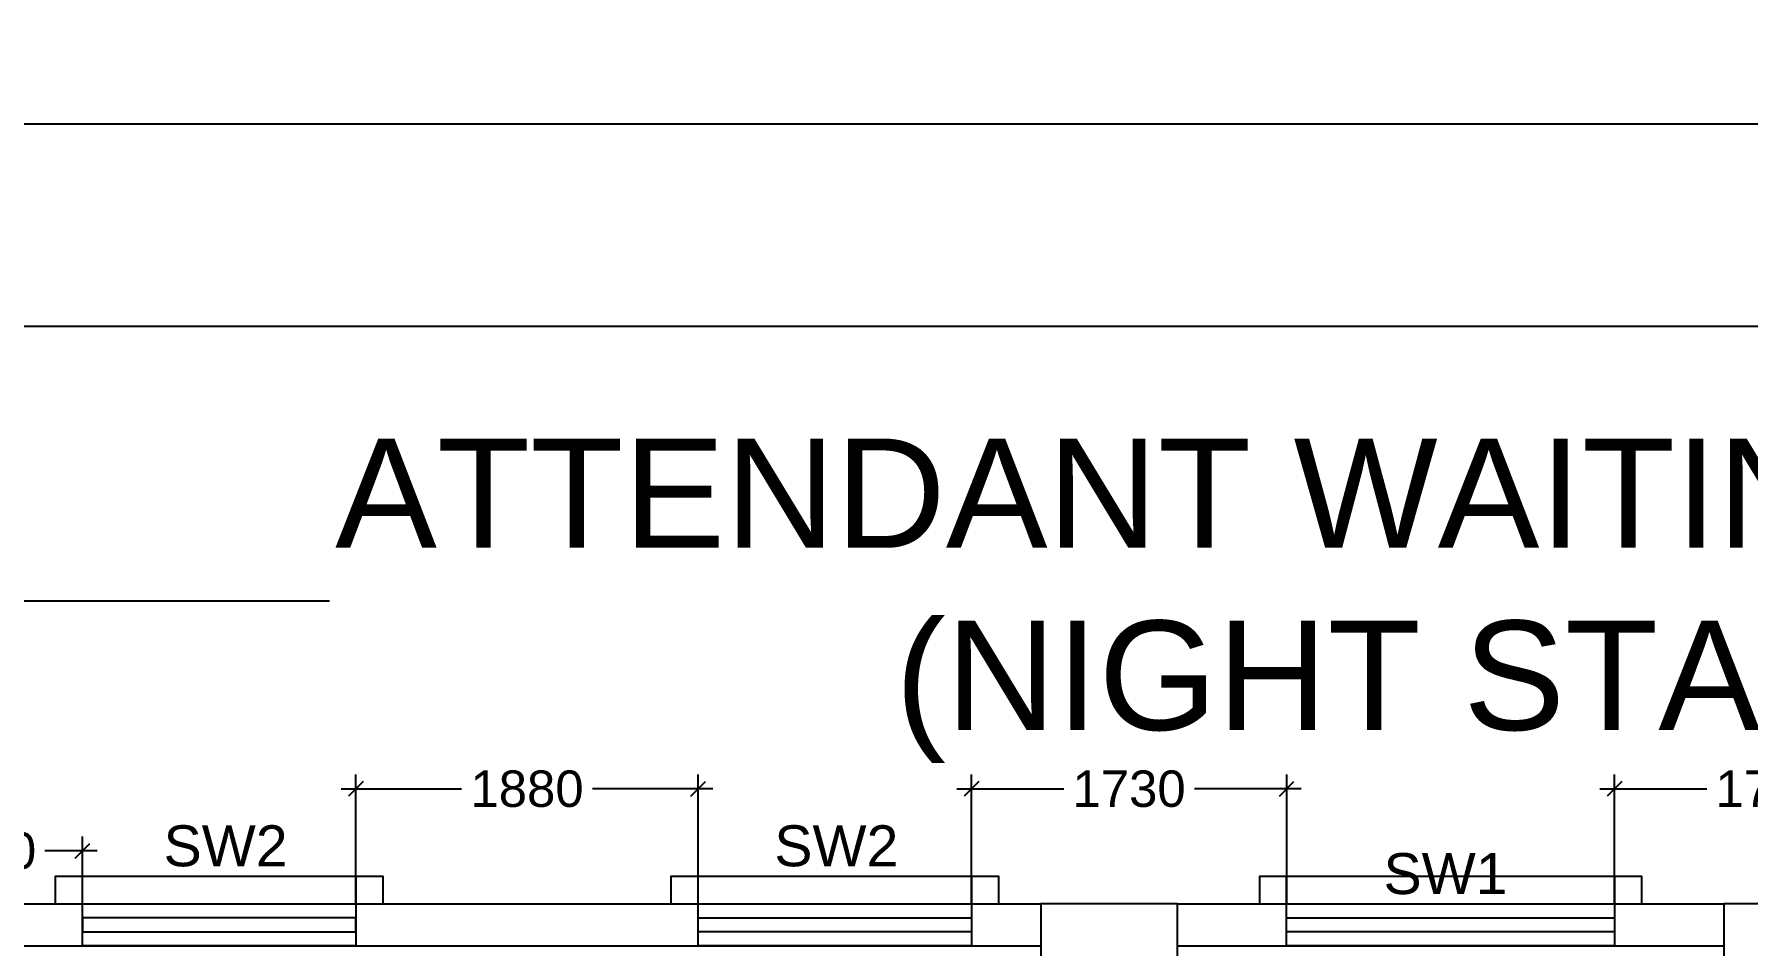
# Model space of a CAD drawing. Extents: x 7620542 to 7843793, y -6476226 to -6093835.
# Drawn here: x 7642264 to 7651670, y -6337245 to -6332241 of the extents above; entities that cross this region are included whole.
import ezdxf
from ezdxf.enums import TextEntityAlignment as Align

# ---------------------------------------------------------------- set-up
doc = ezdxf.new("R2010")
doc.units = 0
doc.header["$LTSCALE"] = 600
doc.header["$MEASUREMENT"] = 0
doc.header["$PDMODE"] = 35
doc.layers.get('0').update_dxf_attribs({"linetype": 'CONTINUOUS'})
doc.layers.get('Defpoints').update_dxf_attribs({"linetype": 'CONTINUOUS'})
for name, color, linetype in [('DIM', 8, 'CONTINUOUS'), ('DIM-TEXT', 8, 'CONTINUOUS'), ('Ele Proje.', 7, 'CONTINUOUS'), ('Fixed Glass', 171, 'CONTINUOUS'), ('joinery', 7, 'CONTINUOUS'), ('LA-column', 3, 'CONTINUOUS'), ('Walls', 7, 'CONTINUOUS'), ('WIN', 151, 'CONTINUOUS'), ('Working Dim', 5, 'CONTINUOUS')]:
    doc.layers.add(name, color=color, linetype=linetype)
doc.styles.add('ari', font='arial.ttf')
doc.styles.add('RT', font='romant.shx')
doc.styles.get("Standard").update_dxf_attribs({"font": 'romans.shx'})
doc.dimstyles.new('int. dim', dxfattribs={"dimtxt": 450, "dimasz": 80, "dimexe": 80, "dimexo": 0, "dimgap": 70, "dimtad": 0, "dimdec": 0, "dimzin": 12, "dimdsep": 46, "dimtxsty": 'ari', "dimblk": 'OBLIQUE', "dimcen": 2, "dimdle": 80, "dimclrd": 256, "dimclre": 256, "dimclrt": 6, "dimadec": 0, "dimazin": 0, "dimtfac": 1, "dimtdec": 0, "dimtix": 1, "dimtmove": 2, "dimatfit": 3, "dimfxl": 1, "dimtolj": 1, "dimtzin": 0, "dimlwd": -1, "dimlwe": -1, "dimarcsym": 0})
doc.dimstyles.new('STANDARD$0', dxfattribs={"dimscale": 0, "dimtxt": 150, "dimasz": 125, "dimexe": 0.75, "dimexo": 1, "dimgap": 25, "dimtad": 1, "dimdec": 0, "dimdsep": 46, "dimtxsty": 'Standard', "dimblk1": 'DOT', "dimblk2": 'DOT', "dimsah": 1, "dimcen": 2.5, "dimclrd": 1, "dimclre": 1, "dimclrt": 3, "dimadec": 0, "dimazin": 0, "dimtfac": 1, "dimtdec": 0, "dimtmove": 0, "dimatfit": 3, "dimldrblk": 'DOT', "dimfxl": 1, "dimtolj": 1, "dimtzin": 0, "dimarcsym": 0})
doc.dimstyles.new('TEXT', dxfattribs={"dimscale": 0, "dimtxt": 600, "dimasz": 300, "dimexe": 300, "dimexo": 30, "dimgap": 50, "dimtad": 0, "dimdec": 0, "dimzin": 0, "dimdsep": 46, "dimtxsty": 'RT', "dimblk": 'OBLIQUE', "dimcen": 0.09, "dimdle": 300, "dimclrd": 256, "dimclre": 256, "dimclrt": 170, "dimadec": 0, "dimazin": 0, "dimtfac": 1, "dimtdec": 0, "dimtofl": 0, "dimtmove": 2, "dimatfit": 3, "dimfxl": 1, "dimfrac": 2, "dimtolj": 1, "dimtzin": 0, "dimlwd": -1, "dimlwe": -1, "dimarcsym": 0})

# ---------------------------------------------------------------- blocks, each defined once
blk = doc.blocks.new('_Oblique')
at = {"color": 0, "linetype": 'ByBlock', "lineweight": -2}
blk.add_line((-0.5, -0.5), (0.5, 0.5), dxfattribs=at)
blk = doc.blocks.new('*D537')
at = {"layer": 'Defpoints', "color": 0, "transparency": 16777216}
for p in [(7650939.1, -6336384.5), (7650939.1, -6337015.4, 47.4), (7652669, -6337015.4, 42.2)]:
    blk.add_point(p, dxfattribs=at)
at = {"layer": 'Working Dim', "transparency": 16777216}
for p, q in [((7650939.1, -6337015.4), (7650939.1, -6336304.5)), ((7652669, -6337015.4), (7652669, -6336304.5)), ((7650859.1, -6336384.5), (7651445.1, -6336384.5)), ((7652749, -6336384.5), (7652162.9, -6336384.5))]:
    blk.add_line(p, q, dxfattribs=at)
at = {"layer": 'Working Dim', "transparency": 16777216, "xscale": 80, "yscale": 80, "zscale": 80, "rotation": 180}
blk.add_blockref('_Oblique', (7650939.1, -6336384.5), dxfattribs=at)
at = {"layer": 'Working Dim', "transparency": 16777216, "xscale": 80, "yscale": 80, "zscale": 80}
blk.add_blockref('_Oblique', (7652669, -6336384.5), dxfattribs=at)
at = {"layer": 'Working Dim', "color": 6, "transparency": 16777216, "insert": (7651804, -6336384.5), "char_height": 200, "attachment_point": 5, "style": 'ari'}
blk.add_mtext('\\A1;1730', dxfattribs=at)
blk = doc.blocks.new('*D538')
at = {"layer": 'Defpoints', "color": 0, "transparency": 16777216}
for p in [(7647409, -6336384.5), (7647409, -6337015.4, 47.4), (7649139.1, -6337015.4, 47.4)]:
    blk.add_point(p, dxfattribs=at)
at = {"layer": 'Working Dim', "transparency": 16777216}
for p, q in [((7647409, -6337015.4), (7647409, -6336304.5)), ((7649139.1, -6337015.4), (7649139.1, -6336304.5)), ((7647329, -6336384.5), (7647915.1, -6336384.5)), ((7649219.1, -6336384.5), (7648632.9, -6336384.5))]:
    blk.add_line(p, q, dxfattribs=at)
at = {"layer": 'Working Dim', "transparency": 16777216, "xscale": 80, "yscale": 80, "zscale": 80, "rotation": 180}
blk.add_blockref('_Oblique', (7647409, -6336384.5), dxfattribs=at)
at = {"layer": 'Working Dim', "transparency": 16777216, "xscale": 80, "yscale": 80, "zscale": 80}
blk.add_blockref('_Oblique', (7649139.1, -6336384.5), dxfattribs=at)
at = {"layer": 'Working Dim', "color": 6, "transparency": 16777216, "insert": (7648274, -6336384.5), "char_height": 200, "attachment_point": 5, "style": 'ari'}
blk.add_mtext('\\A1;1730', dxfattribs=at)
blk = doc.blocks.new('*D539')
at = {"layer": 'Defpoints', "color": 0, "transparency": 16777216}
for p in [(7644029, -6336384.5), (7644029, -6337015.4, 47.4), (7645909, -6337015.4, 47.4)]:
    blk.add_point(p, dxfattribs=at)
at = {"layer": 'Working Dim', "transparency": 16777216}
for p, q in [((7644029, -6337015.4), (7644029, -6336304.5)), ((7645909, -6337015.4), (7645909, -6336304.5)), ((7643949, -6336384.5), (7644610.1, -6336384.5)), ((7645989, -6336384.5), (7645327.9, -6336384.5))]:
    blk.add_line(p, q, dxfattribs=at)
at = {"layer": 'Working Dim', "transparency": 16777216, "xscale": 80, "yscale": 80, "zscale": 80, "rotation": 180}
blk.add_blockref('_Oblique', (7644029, -6336384.5), dxfattribs=at)
at = {"layer": 'Working Dim', "transparency": 16777216, "xscale": 80, "yscale": 80, "zscale": 80}
blk.add_blockref('_Oblique', (7645909, -6336384.5), dxfattribs=at)
at = {"layer": 'Working Dim', "color": 6, "transparency": 16777216, "insert": (7644969, -6336384.5), "char_height": 200, "attachment_point": 5, "style": 'ari'}
blk.add_mtext('\\A1;1880', dxfattribs=at)
blk = doc.blocks.new('*D540')
at = {"layer": 'Defpoints', "color": 0, "transparency": 16777216}
for p in [(7641399, -6336724.9), (7641399, -6337015.4, 47.4), (7642529, -6337015.4)]:
    blk.add_point(p, dxfattribs=at)
at = {"layer": 'Working Dim', "transparency": 16777216}
for p, q in [((7641399, -6337015.4), (7641399, -6336644.9)), ((7642529, -6337015.4), (7642529, -6336644.9)), ((7641319, -6336724.9), (7641605.1, -6336724.9)), ((7642609, -6336724.9), (7642322.9, -6336724.9))]:
    blk.add_line(p, q, dxfattribs=at)
at = {"layer": 'Working Dim', "transparency": 16777216, "xscale": 80, "yscale": 80, "zscale": 80, "rotation": 180}
blk.add_blockref('_Oblique', (7641399, -6336724.9), dxfattribs=at)
at = {"layer": 'Working Dim', "transparency": 16777216, "xscale": 80, "yscale": 80, "zscale": 80}
blk.add_blockref('_Oblique', (7642529, -6336724.9), dxfattribs=at)
at = {"layer": 'Working Dim', "color": 6, "transparency": 16777216, "insert": (7641964, -6336724.9), "char_height": 200, "attachment_point": 5, "style": 'ari'}
blk.add_mtext('\\A1;1130', dxfattribs=at)
blk = doc.blocks.new('*D835')
at = {"layer": 'Defpoints', "color": 0, "linetype": 'Continuous', "transparency": 16777216}
for p in [(7658166.6, -6335351), (7641399, -6337015.4, -0.2), (7658166.6, -6337015.4, 11187)]:
    blk.add_point(p, dxfattribs=at)
at = {"layer": 'DIM-TEXT', "transparency": 16777216}
for p, q in [((7641399, -6337015.4), (7641399, -6335051)), ((7658166.6, -6337015.4), (7658166.6, -6335051)), ((7641099, -6335351), (7643885.4, -6335351)), ((7658466.6, -6335351), (7655680.1, -6335351))]:
    blk.add_line(p, q, dxfattribs=at)
at = {"layer": 'DIM-TEXT', "linetype": 'Continuous', "transparency": 16777216, "xscale": 300, "yscale": 300, "zscale": 300, "rotation": 180}
blk.add_blockref('_Oblique', (7641399, -6335351), dxfattribs=at)
at = {"layer": 'DIM-TEXT', "linetype": 'Continuous', "transparency": 16777216, "xscale": 300, "yscale": 300, "zscale": 300}
blk.add_blockref('_Oblique', (7658166.6, -6335351), dxfattribs=at)
at = {"layer": 'DIM-TEXT', "color": 170, "linetype": 'Continuous', "transparency": 16777216, "insert": (7649782.8, -6335351), "char_height": 750, "attachment_point": 5, "style": 'ari'}
blk.add_mtext('\\A1;{\\H0.8x;ATTENDANT WAITING HALLS\\P(NIGHT STAY)}', dxfattribs=at)
blk = doc.blocks.new('*D851')
at = {"layer": 'Defpoints', "color": 0, "transparency": 16777216}
for p in [(7761439.3, -6332733.4), (7641399, -6337015.4, 5.1), (7761439.3, -6337165.5, -25.1)]:
    blk.add_point(p, dxfattribs=at)
at = {"layer": 'DIM', "color": 8, "transparency": 16777216}
for p, q in [((7641399, -6337015.4), (7641399, -6332433.4)), ((7761439.3, -6337165.5), (7761439.3, -6332433.4)), ((7641099, -6332733.4), (7699470.2, -6332733.4)), ((7761739.3, -6332733.4), (7703368, -6332733.4))]:
    blk.add_line(p, q, dxfattribs=at)
at = {"layer": 'DIM', "color": 8, "transparency": 16777216, "xscale": 300, "yscale": 300, "zscale": 300, "rotation": 180}
blk.add_blockref('_Oblique', (7641399, -6332733.4), dxfattribs=at)
at = {"layer": 'DIM', "color": 8, "transparency": 16777216, "xscale": 300, "yscale": 300, "zscale": 300}
blk.add_blockref('_Oblique', (7761439.3, -6332733.4), dxfattribs=at)
at = {"layer": 'DIM', "color": 7, "transparency": 16777216, "insert": (7701419.1, -6332733.4), "char_height": 750, "attachment_point": 5, "style": 'ari'}
blk.add_mtext('\\A1;120.04m', dxfattribs=at)
blk = doc.blocks.new('*D852')
at = {"layer": 'Defpoints', "color": 0, "transparency": 16777216}
for p in [(7682459.1, -6333844.6), (7641399, -6337015.4, 5.1), (7682459.1, -6337152.6, -3)]:
    blk.add_point(p, dxfattribs=at)
at = {"layer": 'DIM', "color": 8, "transparency": 16777216}
for p, q in [((7641399, -6337015.4), (7641399, -6333544.6)), ((7682459.1, -6337152.6), (7682459.1, -6333544.6)), ((7641099, -6333844.6), (7660221.1, -6333844.6)), ((7682759.1, -6333844.6), (7663637, -6333844.6))]:
    blk.add_line(p, q, dxfattribs=at)
at = {"layer": 'DIM', "color": 8, "transparency": 16777216, "xscale": 300, "yscale": 300, "zscale": 300, "rotation": 180}
blk.add_blockref('_Oblique', (7641399, -6333844.6), dxfattribs=at)
at = {"layer": 'DIM', "color": 8, "transparency": 16777216, "xscale": 300, "yscale": 300, "zscale": 300}
blk.add_blockref('_Oblique', (7682459.1, -6333844.6), dxfattribs=at)
at = {"layer": 'DIM', "color": 7, "transparency": 16777216, "insert": (7661929.1, -6333844.6), "char_height": 750, "attachment_point": 5, "style": 'ari'}
blk.add_mtext('\\A1;41.06m', dxfattribs=at)

msp = doc.modelspace()

# ---------------------------------------------------------------- linework, layer by layer
at = {"layer": 'Ele Proje.', "elevation": -14.83}
for points in [[(7642529.003, -6337015.284), (7642529.003, -6336865.284), (7642379.003, -6336865.284), (7642379.003, -6337015.284)], [(7644179.003, -6337015.284), (7644179.003, -6336865.284), (7644029.003, -6336865.284), (7644029.003, -6337015.284)], [(7645909.003, -6337015.284), (7645909.003, -6336865.284), (7645759.003, -6336865.284), (7645759.003, -6337015.284)], [(7647559.003, -6337015.284), (7647559.003, -6336865.284), (7647409.003, -6336865.284), (7647409.003, -6337015.284)], [(7649139.05, -6337015.306), (7649139.05, -6336865.306), (7648989.05, -6336865.306), (7648989.05, -6337015.306)], [(7651089.05, -6337015.284), (7651089.05, -6336865.284), (7650939.05, -6336865.284), (7650939.05, -6337015.284)]]:
    msp.add_lwpolyline(points, dxfattribs=at)
at = {"layer": 'Fixed Glass', "elevation": -14.83}
for points in [[(7644029.003, -6337015.284), (7644029.003, -6337245.284), (7642529.003, -6337245.284), (7642529.003, -6337015.284)], [(7647409.003, -6337015.284), (7647409.003, -6337245.284), (7645909.003, -6337245.284), (7645909.003, -6337015.284)], [(7642529.003, -6337092.284), (7642529.003, -6337168.284), (7644029.003, -6337168.284), (7644029.003, -6337092.284)], [(7647409.003, -6337092.306), (7647409.003, -6337168.306), (7645909.003, -6337168.306), (7645909.003, -6337092.306)]]:
    msp.add_lwpolyline(points, close=True, dxfattribs=at)
at = {"layer": 'LA-column', "color": 2, "elevation": -14.83}
for points in [[(7647789.003, -6337765.366), (7648539.003, -6337765.366), (7648539.003, -6337015.366), (7647789.003, -6337015.366)], [(7651539.003, -6337765.366), (7652289.003, -6337765.366), (7652289.003, -6337015.366), (7651539.003, -6337015.366)]]:
    msp.add_lwpolyline(points, close=True, dxfattribs=at)
at = {"layer": 'Walls', "color": 8}
for p, q in [((7644029.003, -6336865.284, -14.83), (7642529.003, -6336865.284, -14.83)), ((7647409.003, -6336865.284, -14.83), (7645909.003, -6336865.284, -14.83)), ((7650939.05, -6336865.284, -14.83), (7649139.05, -6336865.284, -14.83))]:
    msp.add_line(p, q, dxfattribs=at)
at = {"layer": 'Walls'}
for p, q in [((7642149.003, -6337015.284, -14.83), (7647789.003, -6337015.284, -14.83)), ((7648539.003, -6337015.306, -14.83), (7651539.003, -6337015.306, -14.83)), ((7642149.003, -6337245.284, -14.83), (7647789.003, -6337245.284, -14.83)), ((7648539.003, -6337245.306, -14.83), (7651539.003, -6337245.306, -14.83))]:
    msp.add_line(p, q, dxfattribs=at)
at = {"layer": 'WIN', "linetype": 'Continuous', "elevation": -14.83}
for points in [[(7650939.05, -6337015.306), (7650939.05, -6337245.306), (7649139.05, -6337245.306), (7649139.05, -6337015.306)], [(7650939.05, -6337092.306), (7650939.05, -6337168.306), (7649139.05, -6337168.306), (7649139.05, -6337092.306)]]:
    msp.add_lwpolyline(points, close=True, dxfattribs=at)

# ---------------------------------------------------------------- texts
at = {"layer": 'joinery', "style": 'ari'}
for s, p in [('SW2', (7643314.363, -6336809.177, -14.83)), ('SW2', (7646667.078, -6336809.177, -14.83)), ('SW1', (7650011.229, -6336961.758, -14.83))]:
    msp.add_text(s, height=225, dxfattribs=at).set_placement(p, align=Align.CENTER)

# ---------------------------------------------------------------- dimensions: what is measured, and where the dimension line sits
at = {"layer": 'DIM'}
for base, p2, picture, middle in [((7761439.285, -6332733.427, -14.83), (7761439.285, -6337165.48, -39.948), '*D851', (7701419.144, -6332733.427, -14.83)), ((7682459.143, -6333844.636, -14.83), (7682459.143, -6337152.582, -17.803), '*D852', (7661929.073, -6333844.636, -14.83))]:
    dim = msp.add_linear_dim(base=base, p1=(7641399.003, -6337015.366, -9.699), p2=p2, dimstyle='STANDARD$0', override={"dimscale": 1, "dimtxt": 750, "dimasz": 300, "dimexe": 300, "dimexo": 0, "dimgap": 1, "dimtad": 0, "dimdec": 2, "dimlfac": 0.001, "dimzin": 0, "dimpost": 'm', "dimtxsty": 'ari', "dimblk1": 'Oblique', "dimblk2": 'Oblique', "dimcen": 0, "dimdle": 300, "dimclrd": 8, "dimclre": 8, "dimclrt": 7, "dimadec": 2, "dimtdec": 2, "dimtmove": 2, "dimfxl": 0.75, "dimfrac": 1, "dimlwd": 65535, "dimlwe": 65535}, dxfattribs=at)
    dim.commit()
    dim.dimension.update_dxf_attribs({"geometry": picture, "text_midpoint": middle})
at = {"layer": 'DIM-TEXT', "linetype": 'Continuous'}
dim = msp.add_linear_dim(base=(7658166.551, -6335351.01, -14.639), p1=(7641399.003, -6337015.366, -14.83), p2=(7658166.551, -6337015.409, 11172.341), angle=180, text='{\\H0.8x;ATTENDANT WAITING HALLS\\P(NIGHT STAY)}', dimstyle='TEXT', override={"dimscale": 1, "dimtxt": 750, "dimexo": 0, "dimtxsty": 'ari'}, dxfattribs=at)
dim.commit()
dim.dimension.update_dxf_attribs({"geometry": '*D835', "text_midpoint": (7649782.777, -6335351.01, -14.639)})
at = {"layer": 'Working Dim'}
for base, p1, p2, picture, middle in [((7644029.003, -6336384.489), (7645909.003, -6337015.388, 47.362), (7644029.003, -6337015.366, 47.362), '*D539', (7644969.003, -6336384.489)), ((7647409.003, -6336384.489), (7649139.05, -6337015.388, 47.362), (7647409.003, -6337015.388, 47.362), '*D538', (7648274.027, -6336384.489)), ((7650939.05, -6336384.489), (7652669.003, -6337015.387, 42.231), (7650939.05, -6337015.366, 47.362), '*D537', (7651804.027, -6336384.489)), ((7641399.003, -6336724.928), (7642529.003, -6337015.366), (7641399.003, -6337015.366, 47.362), '*D540', (7641964.003, -6336724.928))]:
    dim = msp.add_linear_dim(base=base, p1=p1, p2=p2, angle=180, dimstyle='int. dim', override={"dimtxt": 200}, dxfattribs=at)
    dim.commit()
    dim.dimension.update_dxf_attribs({"geometry": picture, "text_midpoint": middle})

doc.saveas('drawing.dxf')
